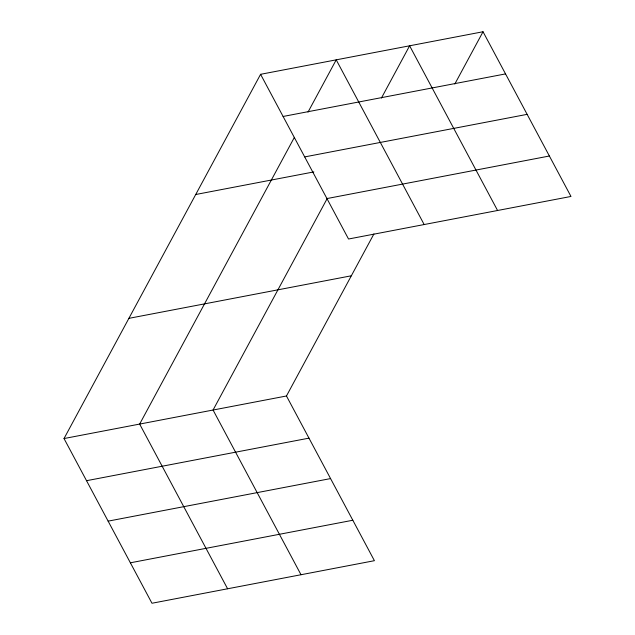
<?xml version="1.0" encoding="UTF-8"?>
<svg xmlns="http://www.w3.org/2000/svg" width="635" height="635" viewBox="0 0 635 635"><rect width="100%" height="100%" fill="white"/><g stroke="black" fill="none" stroke-linecap="round" stroke-linejoin="round"><path stroke-width="0.95" d="M373.928 233.926L286.464 395.986L374.412 560.689L151.971 603.25L64.024 438.547L260.588 74.311L483.029 31.75L570.976 196.453L348.536 239.014L260.588 74.311M294.386 137.358L139.652 424.077L227.6 588.78M308.015 112.101L336.225 59.841L424.164 224.544M327.342 198.263L213.058 410.027L301.006 574.731M381.421 98.052L409.623 45.791L497.57 210.495M454.827 84.01L483.029 31.75M283.099 116.467L505.539 73.906M304.697 156.909L527.137 114.348M195.723 194.508L313.849 171.91M326.938 198.572L549.378 156.012M128.889 318.349L351.33 275.788M64.024 438.547L286.464 395.986M86.535 480.703L308.975 438.142M108.125 521.144L330.565 478.584M130.373 562.808L352.814 520.248"/></g></svg>
